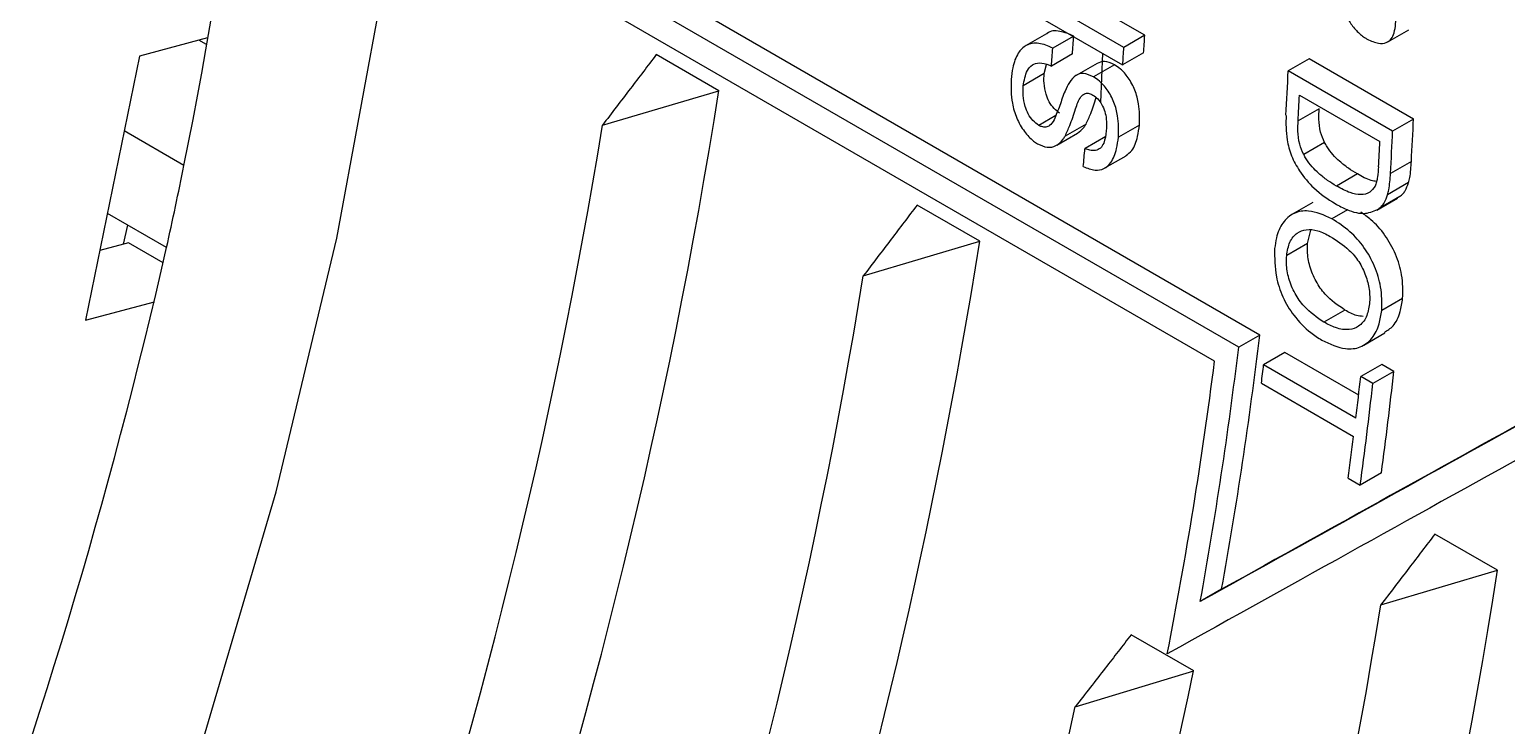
# Model space of a CAD drawing. Extents: x 17.3 to 113.1, y 4.8 to 84.5.
# Drawn here: x 31.877 to 32.878, y 64.343 to 64.814 of the extents above; entities that cross this region are included whole.
import ezdxf

# ---------------------------------------------------------------- set-up
doc = ezdxf.new("R2010")
doc.units = 0
doc.header["$MEASUREMENT"] = 0
doc.layers.add('OBJECT', color=7, linetype='CONTINUOUS')

msp = doc.modelspace()

# ---------------------------------------------------------------- linework, layer by layer
at = {"layer": 'OBJECT'}
for p, q in [((32.711, 64.6072), (32.1766, 64.9157)), ((32.6967, 64.599), (32.1623, 64.9074)), ((32.6803, 64.5895), (32.146, 64.898)), ((32.6188, 64.8021), (32.566, 64.8326)), ((32.633, 64.8103), (32.5876, 64.8365)), ((32.5473, 64.831), (32.618, 64.7902)), ((32.7978, 64.8059), (32.812, 64.8141)), ((31.9978, 64.8086), (31.9516, 64.7962)), ((31.997, 64.804), (31.9918, 64.807)), ((32.5664, 64.8113), (32.5521, 64.8031)), ((32.5845, 64.8095), (32.5707, 64.8016)), ((32.633, 64.8103), (32.6188, 64.8021)), ((31.9516, 64.7962), (31.915, 64.6173)), ((32.3443, 64.7728), (32.3019, 64.7973)), ((32.584, 64.7977), (32.5698, 64.7895)), ((32.6043, 64.7981), (32.6029, 64.7648)), ((32.6322, 64.7984), (32.618, 64.7902)), ((32.7445, 64.7944), (32.7303, 64.7863)), ((32.8152, 64.7536), (32.7445, 64.7944)), ((32.5648, 64.7844), (32.5506, 64.7761)), ((32.5648, 64.7844), (32.5665, 64.7905)), ((32.6007, 64.7913), (32.5865, 64.7831)), ((32.6124, 64.7904), (32.5982, 64.7822)), ((32.801, 64.7454), (32.7303, 64.7863)), ((32.2654, 64.7494), (32.3443, 64.7728)), ((32.7379, 64.7697), (32.7923, 64.7383)), ((32.5727, 64.756), (32.5611, 64.7493)), ((32.7512, 64.7605), (32.737, 64.7524)), ((32.8152, 64.7536), (32.801, 64.7454)), ((31.9817, 64.7221), (31.9412, 64.7455)), ((32.5733, 64.7358), (32.5875, 64.744)), ((32.5932, 64.7502), (32.579, 64.742)), ((32.6294, 64.7495), (32.6151, 64.7413)), ((32.6067, 64.7418), (32.5925, 64.7336)), ((32.7549, 64.7377), (32.7408, 64.7295)), ((32.606, 64.7205), (32.6203, 64.7287)), ((32.8137, 64.7249), (32.7996, 64.7167)), ((32.7771, 64.7164), (32.763, 64.7082)), ((32.8118, 64.7105), (32.7976, 64.7023)), ((32.5211, 64.6708), (32.4787, 64.6953)), ((32.747, 64.6971), (32.7327, 64.6889)), ((32.7902, 64.6918), (32.8044, 64.7)), ((32.806, 64.7011), (32.7918, 64.6929)), ((31.97, 64.6665), (31.9298, 64.6897)), ((32.7704, 64.6922), (32.7598, 64.6861)), ((31.9407, 64.6689), (31.9437, 64.6817)), ((32.7434, 64.6693), (32.7456, 64.6784)), ((31.9441, 64.6698), (31.9246, 64.6646)), ((31.9677, 64.6562), (31.9441, 64.6698)), ((32.4422, 64.6473), (32.5211, 64.6708)), ((32.7434, 64.6693), (32.7292, 64.6611)), ((31.915, 64.6173), (31.9617, 64.6298)), ((32.7687, 64.6242), (32.7544, 64.616)), ((32.8078, 64.6321), (32.7936, 64.6238)), ((32.711, 64.6072), (32.6967, 64.599)), ((32.7815, 64.6004), (32.7957, 64.6087)), ((32.7279, 64.5954), (32.7136, 64.5871)), ((32.778, 64.5665), (32.7279, 64.5954)), ((32.7761, 64.551), (32.7136, 64.5871)), ((32.7937, 64.5873), (32.7794, 64.5791)), ((32.8018, 64.5826), (32.7876, 64.5744)), ((32.8018, 64.5826), (32.7937, 64.5873)), ((32.7121, 64.5747), (32.7746, 64.5386)), ((32.7876, 64.5744), (32.7794, 64.5791)), ((32.7934, 64.5139), (32.7791, 64.5056)), ((32.7709, 64.5103), (32.7791, 64.5056)), ((32.8721, 64.448), (32.8297, 64.4725)), ((32.793, 64.4245), (32.8721, 64.448)), ((32.6851, 64.4351), (32.6706, 64.4267)), ((32.6662, 64.3798), (32.6238, 64.4043)), ((32.5859, 64.3555), (32.6662, 64.3798))]:
    msp.add_line(p, q, dxfattribs=at)
at = {"layer": 'OBJECT', "flags": 128}
msp.add_lwpolyline([(31.6978, 63.6401), (31.7845, 63.8091), (31.8629, 63.9807), (31.9326, 64.154), (31.9931, 64.3278), (32.0442, 64.5011), (32.0853, 64.6729), (32.1165, 64.8421), (32.1373, 65.0077), (32.1478, 65.1688), (32.1478, 65.3242), (32.1477, 65.3254)], dxfattribs=at)
at = {"layer": 'OBJECT'}
for centre, radius, start, end in [((29.3579, 65.2641), 2.6792, 348.3286, 359.2287), ((29.9897, 65.0018), 2.6023, 355.5011, 355.7671), ((30.0558, 64.9739), 2.5824, 356.1016, 356.3678), ((29.9585, 64.9965), 2.6194, 355.4673, 355.7316), ((30.0552, 64.9662), 2.5689, 356.0704, 356.3381), ((30.232, 64.8993), 2.5008, 356.7181, 357.4095), ((28.4209, 65.3927), 3.9721, 313.3108, 351.0224), ((30.2261, 64.8953), 2.5149, 356.7407, 357.1369), ((30.2999, 64.8665), 2.5178, 356.775, 357.4304), ((28.4673, 65.3663), 3.8479, 313.4739, 350.7739), ((30.3011, 64.8586), 2.5025, 356.7497, 357.4093), ((29.8884, 64.9899), 2.7162, 354.3265, 354.5851), ((30.2863, 64.8636), 2.5092, 356.7465, 357.1371), ((28.8927, 65.3446), 3.1511, 347.5739, 348.6062), ((28.5894, 65.2945), 3.9809, 317.6624, 350.9856), ((28.2954, 65.5028), 3.7685, 331.3385, 347.1781), ((28.6441, 65.2643), 3.8479, 313.4739, 350.7739), ((29.7603, 64.962), 2.9719, 349.789, 353.1444), ((29.765, 64.9542), 2.9531, 349.7111, 353.0911), ((29.7024, 64.9697), 3.0021, 348.8928, 352.7244), ((29.9325, 64.9247), 2.8015, 352.8246, 353.0802), ((29.9744, 64.8946), 2.8446, 352.3084, 353.703), ((30.0038, 64.8876), 2.7927, 353.0784, 353.6578), ((29.9791, 64.8867), 2.8258, 352.249, 353.654), ((29.4737, 64.8685), 3.6106, 330.7658, 354.9164), ((29.9399, 64.8954), 2.857, 352.2527, 352.8254), ((29.5097, 64.8448), 3.4969, 330.8333, 354.7646), ((29.1623, 65.024), 3.7543, 331.0585, 351.1744), ((29.1987, 65.0001), 3.6401, 331.1303, 350.9016), ((28.8865, 65.1673), 3.8608, 331.2335, 348.2309), ((28.9238, 65.1432), 3.7458, 331.3057, 347.8621)]:
    msp.add_arc(centre, radius, start, end, dxfattribs=at)
for centre, major_axis, start_param, end_param in [((31.3973, 63.681), (2.459, 1.3862), 0.791454, 1.02083), ((31.3973, 63.681), (2.4793, 1.3976), 0.79949, 1.018924), ((31.4176, 63.6693), (2.459, 1.3862), 0.791454, 1.040948)]:
    msp.add_ellipse(centre, major_axis=major_axis, ratio=0.010107, start_param=start_param, end_param=end_param, dxfattribs=at)
for points, knots in [([(32.7652, 64.8406), (32.7659, 64.8358), (32.767, 64.8285), (32.772, 64.8188), (32.777, 64.8125), (32.7812, 64.8093), (32.7834, 64.8079), (32.7837, 64.8077)], [0, 0, 0, 0, 0.380947, 0.575039, 0.76859, 0.967364, 1, 1, 1, 1]), ([(32.7837, 64.8077), (32.7864, 64.8065), (32.791, 64.8044), (32.7966, 64.805), (32.8003, 64.8075), (32.803, 64.8138), (32.8032, 64.8201), (32.8033, 64.8244)], [0, 0, 0, 0, 0.224567, 0.396339, 0.537404, 0.678488, 1, 1, 1, 1]), ([(32.5849, 64.8098), (32.5817, 64.8111), (32.5754, 64.8137), (32.5688, 64.8135), (32.5666, 64.8113), (32.5664, 64.8112)], [0, 0, 0, 0, 0.480834, 0.96557, 1, 1, 1, 1]), ([(32.5707, 64.8016), (32.5675, 64.803), (32.5611, 64.8058), (32.5527, 64.8043), (32.5465, 64.7983), (32.5435, 64.7897), (32.5427, 64.783), (32.5424, 64.7803)], [0, 0, 0, 0, 0.215031, 0.431806, 0.618707, 0.8441, 1, 1, 1, 1]), ([(32.3019, 64.7973), (32.2961, 64.7896), (32.2839, 64.7736), (32.2717, 64.7577), (32.2654, 64.7494)], [0, 0, 0, 0, 0.4818789, 1, 1, 1, 1]), ([(32.6124, 64.7904), (32.6101, 64.7915), (32.6058, 64.7934), (32.6023, 64.7919), (32.6007, 64.7913)], [0, 0, 0, 0, 0.54638, 1, 1, 1, 1]), ([(32.5506, 64.7761), (32.5513, 64.7798), (32.5523, 64.7856), (32.5566, 64.7907), (32.5619, 64.7922), (32.5665, 64.7909), (32.5693, 64.7897), (32.5698, 64.7895)], [0, 0, 0, 0, 0.332801, 0.520758, 0.710681, 0.954432, 1, 1, 1, 1]), ([(32.5753, 64.7576), (32.574, 64.7585), (32.5714, 64.7605), (32.5681, 64.7651), (32.5657, 64.7711), (32.5645, 64.7778), (32.5647, 64.7822), (32.5648, 64.7844)], [0, 0, 0, 0, 0.176987, 0.354587, 0.526445, 0.770647, 1, 1, 1, 1]), ([(32.5982, 64.7822), (32.5959, 64.7832), (32.5916, 64.7851), (32.5858, 64.7834), (32.5833, 64.7802), (32.5819, 64.7784)], [0, 0, 0, 0, 0.348512, 0.647634, 1, 1, 1, 1]), ([(32.6294, 64.7495), (32.6295, 64.7543), (32.6296, 64.7618), (32.6267, 64.7732), (32.6222, 64.7815), (32.6171, 64.7873), (32.6138, 64.7895), (32.6124, 64.7904)], [0, 0, 0, 0, 0.322124, 0.516126, 0.71228, 0.881568, 1, 1, 1, 1]), ([(32.5424, 64.7803), (32.5423, 64.7751), (32.5422, 64.7666), (32.5459, 64.7541), (32.551, 64.7451), (32.5563, 64.7395), (32.5595, 64.7374), (32.5604, 64.7369)], [0, 0, 0, 0, 0.334879, 0.536664, 0.739836, 0.924306, 1, 1, 1, 1]), ([(32.5611, 64.7493), (32.5598, 64.7503), (32.5571, 64.7523), (32.5539, 64.7569), (32.5515, 64.7629), (32.5503, 64.7695), (32.5505, 64.774), (32.5506, 64.7761)], [0, 0, 0, 0, 0.17696, 0.354546, 0.526371, 0.770611, 1, 1, 1, 1]), ([(32.5819, 64.7784), (32.5809, 64.7765), (32.5783, 64.7717), (32.5755, 64.7626), (32.5728, 64.7562), (32.5715, 64.753)], [0, 0, 0, 0, 0.249885, 0.625043, 1, 1, 1, 1]), ([(32.6151, 64.7413), (32.6152, 64.7461), (32.6154, 64.7536), (32.6125, 64.765), (32.608, 64.7733), (32.6029, 64.7791), (32.5996, 64.7813), (32.5982, 64.7822)], [0, 0, 0, 0, 0.32211, 0.51612, 0.71228, 0.881561, 1, 1, 1, 1]), ([(32.579, 64.742), (32.5801, 64.7443), (32.5828, 64.7502), (32.5858, 64.7596), (32.5884, 64.7674), (32.5908, 64.7698), (32.5914, 64.7703)], [0, 0, 0, 0, 0.250369, 0.622853, 0.911609, 1, 1, 1, 1]), ([(32.5914, 64.7703), (32.5919, 64.7706), (32.593, 64.7711), (32.5953, 64.7711), (32.597, 64.7702), (32.5979, 64.7698)], [0, 0, 0, 0, 0.247787, 0.613616, 1, 1, 1, 1]), ([(32.5932, 64.7502), (32.5943, 64.7525), (32.597, 64.7582), (32.5989, 64.7644), (32.6001, 64.7681)], [0, 0, 0, 0, 0.414908, 1, 1, 1, 1]), ([(32.5979, 64.7698), (32.599, 64.769), (32.6012, 64.7675), (32.604, 64.7635), (32.6061, 64.7587), (32.6073, 64.7524), (32.6071, 64.7482), (32.6069, 64.7455)], [0, 0, 0, 0, 0.159648, 0.320644, 0.504147, 0.687193, 1, 1, 1, 1]), ([(32.5715, 64.753), (32.5706, 64.7515), (32.5692, 64.7492), (32.566, 64.7479), (32.5634, 64.7482), (32.5618, 64.749), (32.5611, 64.7493)], [0, 0, 0, 0, 0.395833, 0.622747, 0.849585, 1, 1, 1, 1]), ([(32.7288, 64.7561), (32.7287, 64.7507), (32.7285, 64.7419), (32.7321, 64.7285), (32.7384, 64.717), (32.7485, 64.7051), (32.7571, 64.6995), (32.762, 64.6963)], [0, 0, 0, 0, 0.238879, 0.386805, 0.534937, 0.736121, 1, 1, 1, 1]), ([(32.7408, 64.7295), (32.7397, 64.7318), (32.7374, 64.7372), (32.7367, 64.7451), (32.7369, 64.7501), (32.737, 64.7524)], [0, 0, 0, 0, 0.301724, 0.680345, 1, 1, 1, 1]), ([(32.7549, 64.7377), (32.7539, 64.74), (32.7516, 64.7453), (32.7509, 64.7532), (32.7511, 64.7582), (32.7512, 64.7605)], [0, 0, 0, 0, 0.301715, 0.680312, 1, 1, 1, 1]), ([(32.5874, 64.7441), (32.589, 64.7453), (32.5912, 64.7469), (32.5928, 64.7495), (32.5932, 64.7502)], [0, 0, 0, 0, 0.724457, 1, 1, 1, 1]), ([(32.6069, 64.7455), (32.6066, 64.7426), (32.6059, 64.7381), (32.6031, 64.7336), (32.5997, 64.732), (32.596, 64.7322), (32.5936, 64.7331), (32.5925, 64.7336)], [0, 0, 0, 0, 0.320768, 0.501706, 0.683834, 0.853514, 1, 1, 1, 1]), ([(32.6202, 64.7289), (32.6216, 64.7299), (32.6254, 64.7327), (32.6282, 64.7405), (32.629, 64.7469), (32.6294, 64.7495)], [0, 0, 0, 0, 0.2576096, 0.6978597, 1, 1, 1, 1]), ([(32.5604, 64.7369), (32.5626, 64.7358), (32.567, 64.7338), (32.5732, 64.7351), (32.5769, 64.7386), (32.5785, 64.7413), (32.579, 64.742)], [0, 0, 0, 0, 0.288608, 0.580281, 0.890583, 1, 1, 1, 1]), ([(32.5913, 64.7214), (32.594, 64.7203), (32.599, 64.7183), (32.6055, 64.7196), (32.6109, 64.7244), (32.614, 64.7322), (32.6148, 64.7387), (32.6151, 64.7413)], [0, 0, 0, 0, 0.212182, 0.387891, 0.563938, 0.822534, 1, 1, 1, 1]), ([(32.7771, 64.7164), (32.7751, 64.7176), (32.771, 64.7201), (32.7639, 64.7257), (32.7583, 64.7318), (32.7555, 64.7367), (32.7549, 64.7377)], [0, 0, 0, 0, 0.251684, 0.5037976, 0.9060161, 1, 1, 1, 1]), ([(32.763, 64.7082), (32.7609, 64.7094), (32.7569, 64.7119), (32.7497, 64.7175), (32.7441, 64.7236), (32.7413, 64.7285), (32.7408, 64.7295)], [0, 0, 0, 0, 0.251682, 0.503794, 0.906009, 1, 1, 1, 1]), ([(32.8118, 64.7105), (32.8121, 64.7116), (32.8128, 64.7144), (32.8134, 64.7193), (32.8136, 64.723), (32.8137, 64.7249)], [0, 0, 0, 0, 0.249803, 0.6240948, 1, 1, 1, 1]), ([(32.7901, 64.7113), (32.7889, 64.7114), (32.7847, 64.7121), (32.7803, 64.7146), (32.7771, 64.7164)], [0, 0, 0, 0, 0.292447, 1, 1, 1, 1]), ([(32.7914, 64.7212), (32.7912, 64.7189), (32.791, 64.7154), (32.7902, 64.711), (32.7895, 64.7091), (32.7891, 64.7081)], [0, 0, 0, 0, 0.4948395, 0.7456895, 1, 1, 1, 1]), ([(32.7976, 64.7023), (32.7979, 64.7034), (32.7986, 64.7062), (32.7992, 64.7111), (32.7994, 64.7148), (32.7996, 64.7167)], [0, 0, 0, 0, 0.249787, 0.624096, 1, 1, 1, 1]), ([(32.7891, 64.7081), (32.788, 64.7066), (32.7855, 64.7033), (32.7794, 64.7019), (32.7716, 64.7035), (32.7661, 64.7065), (32.763, 64.7082)], [0, 0, 0, 0, 0.195137, 0.44257, 0.687464, 1, 1, 1, 1]), ([(32.7918, 64.6929), (32.7924, 64.6935), (32.7938, 64.6946), (32.7959, 64.6975), (32.797, 64.7004), (32.7976, 64.7023)], [0, 0, 0, 0, 0.250579, 0.501722, 1, 1, 1, 1]), ([(32.806, 64.7011), (32.8066, 64.7017), (32.808, 64.7028), (32.8101, 64.7057), (32.8111, 64.7086), (32.8118, 64.7105)], [0, 0, 0, 0, 0.2505936, 0.5017536, 1, 1, 1, 1]), ([(32.4787, 64.6953), (32.4728, 64.6876), (32.4607, 64.6716), (32.4485, 64.6556), (32.4422, 64.6473)], [0, 0, 0, 0, 0.4818789, 1, 1, 1, 1]), ([(32.762, 64.6963), (32.7646, 64.6949), (32.7715, 64.6912), (32.7825, 64.6884), (32.7888, 64.6915), (32.7918, 64.6929)], [0, 0, 0, 0, 0.2516825, 0.6524125, 1, 1, 1, 1]), ([(32.7598, 64.6861), (32.7545, 64.6885), (32.7454, 64.6924), (32.7338, 64.6905), (32.7262, 64.6839), (32.7222, 64.6749), (32.7214, 64.6682), (32.721, 64.6658)], [0, 0, 0, 0, 0.290558, 0.49128, 0.692746, 0.885002, 1, 1, 1, 1]), ([(32.7936, 64.6238), (32.7937, 64.6291), (32.7939, 64.6388), (32.7892, 64.654), (32.7819, 64.6671), (32.7717, 64.6784), (32.764, 64.6834), (32.7598, 64.6861)], [0, 0, 0, 0, 0.220923, 0.405317, 0.589282, 0.778821, 1, 1, 1, 1]), ([(32.8078, 64.6321), (32.8079, 64.6373), (32.8081, 64.647), (32.8034, 64.6622), (32.7961, 64.6753), (32.7876, 64.6849), (32.7818, 64.6888), (32.7795, 64.6904)], [0, 0, 0, 0, 0.2449695, 0.449451, 0.6534522, 0.8636649, 1, 1, 1, 1]), ([(32.7292, 64.6611), (32.7297, 64.6643), (32.7308, 64.6708), (32.7359, 64.6767), (32.7425, 64.6792), (32.7504, 64.6784), (32.7559, 64.6756), (32.7587, 64.6741)], [0, 0, 0, 0, 0.20434, 0.410619, 0.591607, 0.788761, 1, 1, 1, 1]), ([(32.7587, 64.6741), (32.7631, 64.6713), (32.77, 64.667), (32.7784, 64.6573), (32.7829, 64.6479), (32.7856, 64.6378), (32.7855, 64.6317), (32.7854, 64.6285)], [0, 0, 0, 0, 0.3080582, 0.4819469, 0.6574683, 0.8213802, 1, 1, 1, 1]), ([(32.721, 64.6658), (32.721, 64.6595), (32.721, 64.6489), (32.7262, 64.6328), (32.7343, 64.6194), (32.7438, 64.6097), (32.7505, 64.6054), (32.7531, 64.6038)], [0, 0, 0, 0, 0.261941, 0.447074, 0.632849, 0.861479, 1, 1, 1, 1]), ([(32.7687, 64.6242), (32.764, 64.6274), (32.7567, 64.6322), (32.7488, 64.6435), (32.7445, 64.6537), (32.7431, 64.6627), (32.7433, 64.6676), (32.7434, 64.6693)], [0, 0, 0, 0, 0.337982, 0.525268, 0.712824, 0.896272, 1, 1, 1, 1]), ([(32.7544, 64.616), (32.7498, 64.6191), (32.7425, 64.624), (32.7345, 64.6353), (32.7303, 64.6455), (32.7288, 64.6544), (32.7291, 64.6593), (32.7292, 64.6611)], [0, 0, 0, 0, 0.337925, 0.525214, 0.712787, 0.896235, 1, 1, 1, 1]), ([(32.7531, 64.6038), (32.7585, 64.6013), (32.7675, 64.5971), (32.7795, 64.5984), (32.7874, 64.6046), (32.7921, 64.6136), (32.7931, 64.6208), (32.7936, 64.6238)], [0, 0, 0, 0, 0.286633, 0.479832, 0.67374, 0.859769, 1, 1, 1, 1]), ([(32.7854, 64.6285), (32.7848, 64.6253), (32.7837, 64.6189), (32.7785, 64.6129), (32.7712, 64.6103), (32.7629, 64.6116), (32.7571, 64.6146), (32.7544, 64.616)], [0, 0, 0, 0, 0.1990029, 0.3994892, 0.5789921, 0.8093227, 1, 1, 1, 1]), ([(32.7811, 64.6199), (32.7796, 64.62), (32.7755, 64.6204), (32.7713, 64.6227), (32.7687, 64.6242)], [0, 0, 0, 0, 0.36584, 1, 1, 1, 1]), ([(32.7954, 64.6091), (32.7975, 64.6104), (32.8023, 64.6134), (32.8063, 64.6219), (32.8073, 64.629), (32.8078, 64.6321)], [0, 0, 0, 0, 0.304524, 0.701083, 1, 1, 1, 1]), ([(32.8297, 64.4725), (32.8238, 64.4648), (32.8116, 64.4488), (32.7994, 64.4328), (32.793, 64.4245)], [0, 0, 0, 0, 0.480299, 1, 1, 1, 1]), ([(32.6238, 64.4043), (32.6179, 64.3967), (32.6053, 64.3805), (32.5927, 64.3642), (32.5859, 64.3555)], [0, 0, 0, 0, 0.463231, 1, 1, 1, 1])]:
    msp.add_open_spline(points, degree=3, knots=knots, dxfattribs=at)

doc.saveas('drawing.dxf')
